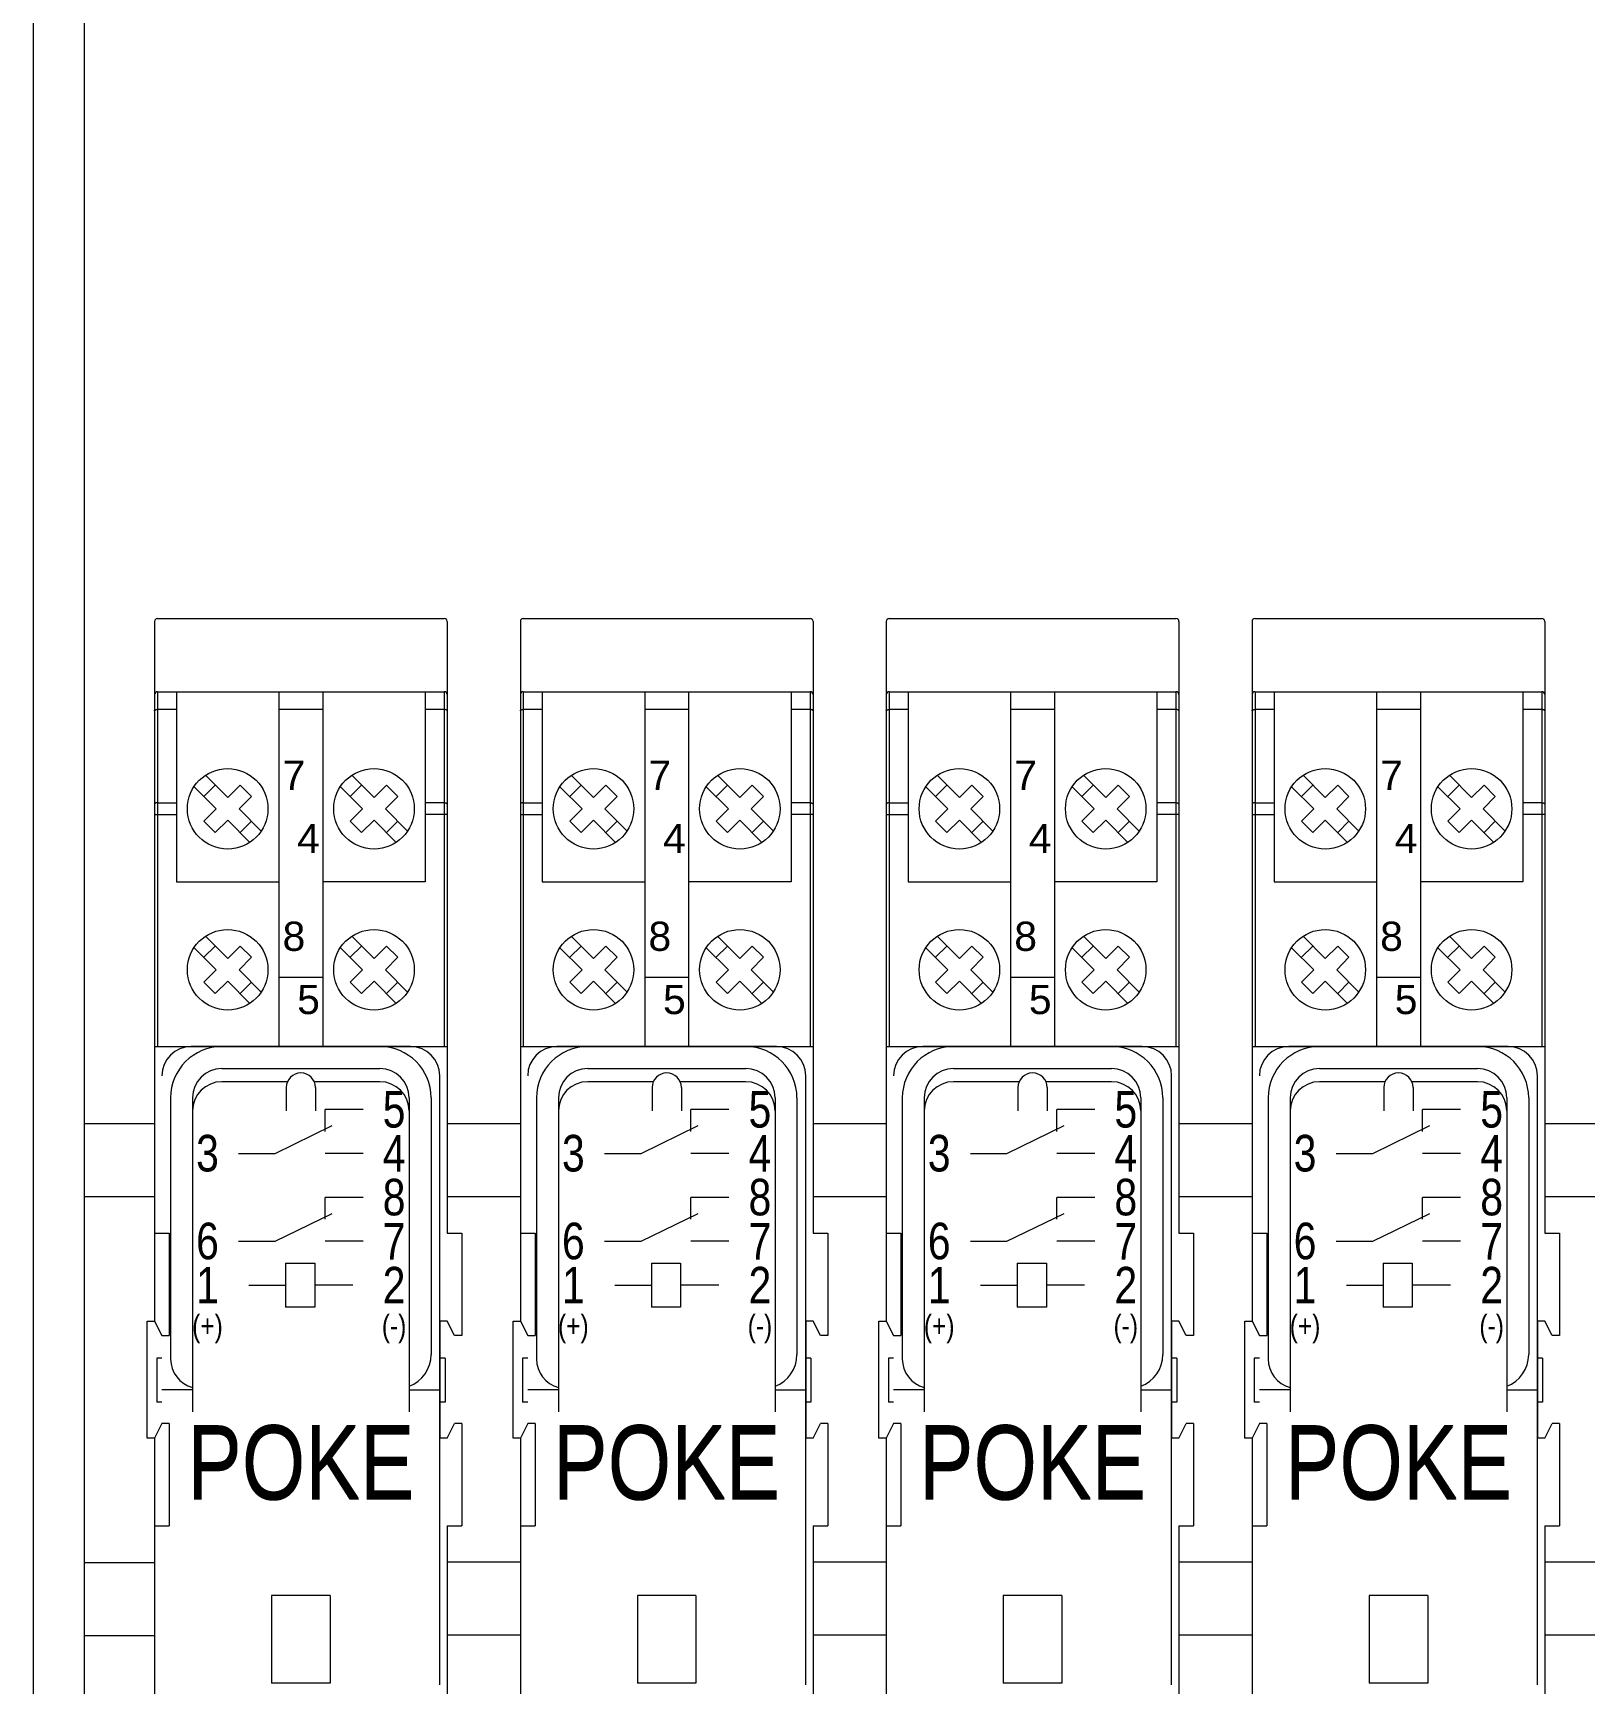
# Model space of a CAD drawing. Header units: millimetres. Extents: x 4137 to 6698, y 1400 to 3585.
# Drawn here: x 5874.9 to 5981, y 3008 to 3120.8 of the extents above; entities that cross this region are included whole.
import ezdxf

# ---------------------------------------------------------------- set-up
doc = ezdxf.new("R2010")
doc.units = ezdxf.units.MM
doc.layers.add('000-PI-Oprema', color=30, linetype='Continuous', lineweight=5)
doc.layers.add('000-SI-Oprema', color=30, linetype='Continuous', lineweight=0)
doc.layers.add('000-PI-ORMAR', color=2, linetype='Continuous')
doc.layers.add('002-PI-Kabelska kanalica', color=150, linetype='Continuous')
doc.styles.add('NUOVO', font='txt.shx', dxfattribs={"width": 0.8, "height": 0.8})
doc.styles.get("Standard").update_dxf_attribs({"font": 'arial.ttf'})

msp = doc.modelspace()

# ---------------------------------------------------------------- linework, layer by layer
at = {"layer": '000-PI-Oprema', "color": 0, "linetype": 'ByBlock', "lineweight": 0}
for p, q in [((5897.5, 3047.22), (5894.9, 3047.22)), ((5894.9, 3045.72), (5894.9, 3047.22)), ((5922.5, 3047.22), (5919.9, 3047.22)), ((5919.9, 3045.72), (5919.9, 3047.22)), ((5947.5, 3047.22), (5944.9, 3047.22)), ((5944.9, 3045.72), (5944.9, 3047.22)), ((5972.5, 3047.22), (5969.9, 3047.22)), ((5969.9, 3045.72), (5969.9, 3047.22)), ((5891.5, 3044.22), (5895.4, 3046.12)), ((5916.5, 3044.22), (5920.4, 3046.12)), ((5941.5, 3044.22), (5945.4, 3046.12)), ((5966.5, 3044.22), (5970.4, 3046.12)), ((5889, 3044.22), (5891.5, 3044.22)), ((5897.5, 3044.22), (5894.9, 3044.22)), ((5914, 3044.22), (5916.5, 3044.22)), ((5922.5, 3044.22), (5919.9, 3044.22)), ((5939, 3044.22), (5941.5, 3044.22)), ((5947.5, 3044.22), (5944.9, 3044.22)), ((5964, 3044.22), (5966.5, 3044.22)), ((5972.5, 3044.22), (5969.9, 3044.22)), ((5897.5, 3041.22), (5894.9, 3041.22)), ((5894.9, 3039.72), (5894.9, 3041.22)), ((5922.5, 3041.22), (5919.9, 3041.22)), ((5919.9, 3039.72), (5919.9, 3041.22)), ((5947.5, 3041.22), (5944.9, 3041.22)), ((5944.9, 3039.72), (5944.9, 3041.22)), ((5972.5, 3041.22), (5969.9, 3041.22)), ((5969.9, 3039.72), (5969.9, 3041.22)), ((5891.5, 3038.22), (5895.4, 3040.12)), ((5916.5, 3038.22), (5920.4, 3040.12)), ((5941.5, 3038.22), (5945.4, 3040.12)), ((5966.5, 3038.22), (5970.4, 3040.12)), ((5889, 3038.22), (5891.5, 3038.22)), ((5897.5, 3038.22), (5894.9, 3038.22)), ((5914, 3038.22), (5916.5, 3038.22)), ((5922.5, 3038.22), (5919.9, 3038.22)), ((5939, 3038.22), (5941.5, 3038.22)), ((5947.5, 3038.22), (5944.9, 3038.22)), ((5964, 3038.22), (5966.5, 3038.22)), ((5972.5, 3038.22), (5969.9, 3038.22)), ((5892.2, 3036.72), (5892.2, 3033.72)), ((5892.2, 3036.72), (5894.2, 3036.72)), ((5894.2, 3036.72), (5894.2, 3033.72)), ((5917.2, 3036.72), (5917.2, 3033.72)), ((5917.2, 3036.72), (5919.2, 3036.72)), ((5919.2, 3036.72), (5919.2, 3033.72)), ((5942.2, 3036.72), (5942.2, 3033.72)), ((5942.2, 3036.72), (5944.2, 3036.72)), ((5944.2, 3036.72), (5944.2, 3033.72)), ((5967.2, 3036.72), (5967.2, 3033.72)), ((5967.2, 3036.72), (5969.2, 3036.72)), ((5969.2, 3036.72), (5969.2, 3033.72)), ((5889.7, 3035.22), (5892.2, 3035.22)), ((5896.8, 3035.22), (5894.2, 3035.22)), ((5914.7, 3035.22), (5917.2, 3035.22)), ((5921.8, 3035.22), (5919.2, 3035.22)), ((5939.7, 3035.22), (5942.2, 3035.22)), ((5946.8, 3035.22), (5944.2, 3035.22)), ((5964.7, 3035.22), (5967.2, 3035.22)), ((5971.8, 3035.22), (5969.2, 3035.22)), ((5894.2, 3033.72), (5892.2, 3033.72)), ((5919.2, 3033.72), (5917.2, 3033.72)), ((5944.2, 3033.72), (5942.2, 3033.72)), ((5969.2, 3033.72), (5967.2, 3033.72))]:
    msp.add_line(p, q, dxfattribs=at)
at = {"layer": '000-PI-ORMAR', "color": 0, "linetype": 'ByBlock', "lineweight": 0}
msp.add_line((5874.95, 3405.78), (5874.95, 1515.78), dxfattribs=at)
at = {"layer": '000-SI-Oprema', "color": 0, "linetype": 'ByBlock', "lineweight": 0}
for p, q in [((5883.25, 3080.57), (5883.25, 3032.77)), ((5883.45, 3080.77), (5903.05, 3080.77)), ((5903.25, 3080.57), (5903.25, 3038.77)), ((5908.25, 3080.57), (5908.25, 3032.77)), ((5908.45, 3080.77), (5928.05, 3080.77)), ((5928.25, 3080.57), (5928.25, 3038.77)), ((5933.25, 3080.57), (5933.25, 3032.77)), ((5933.45, 3080.77), (5953.05, 3080.77)), ((5953.25, 3080.57), (5953.25, 3038.77)), ((5958.25, 3080.57), (5958.25, 3032.77)), ((5958.45, 3080.77), (5978.05, 3080.77)), ((5978.25, 3080.57), (5978.25, 3038.77)), ((5883.45, 3075.77), (5883.45, 3051.52)), ((5883.45, 3075.77), (5903.05, 3075.77)), ((5884.75, 3075.77), (5884.75, 3062.77)), ((5891.75, 3075.77), (5891.75, 3051.52)), ((5894.75, 3075.77), (5894.75, 3051.52)), ((5901.75, 3075.77), (5901.75, 3062.77)), ((5903.05, 3075.77), (5903.05, 3051.52)), ((5908.45, 3075.77), (5908.45, 3051.52)), ((5908.45, 3075.77), (5928.05, 3075.77)), ((5909.75, 3075.77), (5909.75, 3062.77)), ((5916.75, 3075.77), (5916.75, 3051.52)), ((5919.75, 3075.77), (5919.75, 3051.52)), ((5926.75, 3075.77), (5926.75, 3062.77)), ((5928.05, 3075.77), (5928.05, 3051.52)), ((5933.45, 3075.77), (5933.45, 3051.52)), ((5933.45, 3075.77), (5953.05, 3075.77)), ((5934.75, 3075.77), (5934.75, 3062.77)), ((5941.75, 3075.77), (5941.75, 3051.52)), ((5944.75, 3075.77), (5944.75, 3051.52)), ((5951.75, 3075.77), (5951.75, 3062.77)), ((5953.05, 3075.77), (5953.05, 3051.52)), ((5958.45, 3075.77), (5958.45, 3051.52)), ((5958.45, 3075.77), (5978.05, 3075.77)), ((5959.75, 3075.77), (5959.75, 3062.77)), ((5966.75, 3075.77), (5966.75, 3051.52)), ((5969.75, 3075.77), (5969.75, 3051.52)), ((5976.75, 3075.77), (5976.75, 3062.77)), ((5978.05, 3075.77), (5978.05, 3051.52)), ((5884.75, 3074.55), (5883.45, 3074.55)), ((5894.75, 3074.55), (5891.75, 3074.55)), ((5903.05, 3074.55), (5901.75, 3074.55)), ((5909.75, 3074.55), (5908.45, 3074.55)), ((5919.75, 3074.55), (5916.75, 3074.55)), ((5928.05, 3074.55), (5926.75, 3074.55)), ((5934.75, 3074.55), (5933.45, 3074.55)), ((5944.75, 3074.55), (5941.75, 3074.55)), ((5953.05, 3074.55), (5951.75, 3074.55)), ((5959.75, 3074.55), (5958.45, 3074.55)), ((5969.75, 3074.55), (5966.75, 3074.55)), ((5978.05, 3074.55), (5976.75, 3074.55)), ((5886.73, 3070.06), (5888.25, 3068.55)), ((5896.73, 3070.06), (5898.25, 3068.55)), ((5911.73, 3070.06), (5913.25, 3068.55)), ((5921.73, 3070.06), (5923.25, 3068.55)), ((5936.73, 3070.06), (5938.25, 3068.55)), ((5946.73, 3070.06), (5948.25, 3068.55)), ((5961.73, 3070.06), (5963.25, 3068.55)), ((5971.73, 3070.06), (5973.25, 3068.55)), ((5885.95, 3069.28), (5887.47, 3067.77)), ((5886.62, 3068.62), (5887.4, 3069.39)), ((5888.25, 3068.55), (5889.1, 3069.39)), ((5889.03, 3067.77), (5889.87, 3068.62)), ((5889.1, 3069.39), (5889.87, 3068.62)), ((5895.95, 3069.28), (5897.47, 3067.77)), ((5896.62, 3068.62), (5897.4, 3069.39)), ((5898.25, 3068.55), (5899.1, 3069.39)), ((5899.03, 3067.77), (5899.87, 3068.62)), ((5899.1, 3069.39), (5899.87, 3068.62)), ((5910.95, 3069.28), (5912.47, 3067.77)), ((5911.62, 3068.62), (5912.4, 3069.39)), ((5913.25, 3068.55), (5914.1, 3069.39)), ((5914.03, 3067.77), (5914.87, 3068.62)), ((5914.1, 3069.39), (5914.87, 3068.62)), ((5920.95, 3069.28), (5922.47, 3067.77)), ((5921.62, 3068.62), (5922.4, 3069.39)), ((5923.25, 3068.55), (5924.1, 3069.39)), ((5924.03, 3067.77), (5924.87, 3068.62)), ((5924.1, 3069.39), (5924.87, 3068.62)), ((5935.95, 3069.28), (5937.47, 3067.77)), ((5936.62, 3068.62), (5937.4, 3069.39)), ((5938.25, 3068.55), (5939.1, 3069.39)), ((5939.03, 3067.77), (5939.87, 3068.62)), ((5939.1, 3069.39), (5939.87, 3068.62)), ((5945.95, 3069.28), (5947.47, 3067.77)), ((5946.62, 3068.62), (5947.4, 3069.39)), ((5948.25, 3068.55), (5949.1, 3069.39)), ((5949.03, 3067.77), (5949.87, 3068.62)), ((5949.1, 3069.39), (5949.87, 3068.62)), ((5960.95, 3069.28), (5962.47, 3067.77)), ((5961.62, 3068.62), (5962.4, 3069.39)), ((5963.25, 3068.55), (5964.1, 3069.39)), ((5964.03, 3067.77), (5964.87, 3068.62)), ((5964.1, 3069.39), (5964.87, 3068.62)), ((5970.95, 3069.28), (5972.47, 3067.77)), ((5971.62, 3068.62), (5972.4, 3069.39)), ((5973.25, 3068.55), (5974.1, 3069.39)), ((5974.03, 3067.77), (5974.87, 3068.62)), ((5974.1, 3069.39), (5974.87, 3068.62)), ((5883.25, 3067.39), (5884.75, 3067.39)), ((5883.45, 3068.18), (5884.75, 3068.18)), ((5886.62, 3066.92), (5887.47, 3067.77)), ((5889.03, 3067.77), (5890.54, 3066.25)), ((5896.62, 3066.92), (5897.47, 3067.77)), ((5899.03, 3067.77), (5900.54, 3066.25)), ((5903.05, 3068.18), (5901.75, 3068.18)), ((5903.25, 3067.39), (5901.75, 3067.39)), ((5908.25, 3067.39), (5909.75, 3067.39)), ((5908.45, 3068.18), (5909.75, 3068.18)), ((5911.62, 3066.92), (5912.47, 3067.77)), ((5914.03, 3067.77), (5915.54, 3066.25)), ((5921.62, 3066.92), (5922.47, 3067.77)), ((5924.03, 3067.77), (5925.54, 3066.25)), ((5928.05, 3068.18), (5926.75, 3068.18)), ((5928.25, 3067.39), (5926.75, 3067.39)), ((5933.25, 3067.39), (5934.75, 3067.39)), ((5933.45, 3068.18), (5934.75, 3068.18)), ((5936.62, 3066.92), (5937.47, 3067.77)), ((5939.03, 3067.77), (5940.54, 3066.25)), ((5946.62, 3066.92), (5947.47, 3067.77)), ((5949.03, 3067.77), (5950.54, 3066.25)), ((5953.05, 3068.18), (5951.75, 3068.18)), ((5953.25, 3067.39), (5951.75, 3067.39)), ((5958.25, 3067.39), (5959.75, 3067.39)), ((5958.45, 3068.18), (5959.75, 3068.18)), ((5961.62, 3066.92), (5962.47, 3067.77)), ((5964.03, 3067.77), (5965.54, 3066.25)), ((5971.62, 3066.92), (5972.47, 3067.77)), ((5974.03, 3067.77), (5975.54, 3066.25)), ((5978.05, 3068.18), (5976.75, 3068.18)), ((5978.25, 3067.39), (5976.75, 3067.39)), ((5886.62, 3066.92), (5887.4, 3066.14)), ((5887.4, 3066.14), (5888.25, 3066.99)), ((5888.25, 3066.99), (5889.76, 3065.47)), ((5889.1, 3066.14), (5889.87, 3066.92)), ((5896.62, 3066.92), (5897.4, 3066.14)), ((5897.4, 3066.14), (5898.25, 3066.99)), ((5898.25, 3066.99), (5899.76, 3065.47)), ((5899.1, 3066.14), (5899.87, 3066.92)), ((5911.62, 3066.92), (5912.4, 3066.14)), ((5912.4, 3066.14), (5913.25, 3066.99)), ((5913.25, 3066.99), (5914.76, 3065.47)), ((5914.1, 3066.14), (5914.87, 3066.92)), ((5921.62, 3066.92), (5922.4, 3066.14)), ((5922.4, 3066.14), (5923.25, 3066.99)), ((5923.25, 3066.99), (5924.76, 3065.47)), ((5924.1, 3066.14), (5924.87, 3066.92)), ((5936.62, 3066.92), (5937.4, 3066.14)), ((5937.4, 3066.14), (5938.25, 3066.99)), ((5938.25, 3066.99), (5939.76, 3065.47)), ((5939.1, 3066.14), (5939.87, 3066.92)), ((5946.62, 3066.92), (5947.4, 3066.14)), ((5947.4, 3066.14), (5948.25, 3066.99)), ((5948.25, 3066.99), (5949.76, 3065.47)), ((5949.1, 3066.14), (5949.87, 3066.92)), ((5961.62, 3066.92), (5962.4, 3066.14)), ((5962.4, 3066.14), (5963.25, 3066.99)), ((5963.25, 3066.99), (5964.76, 3065.47)), ((5964.1, 3066.14), (5964.87, 3066.92)), ((5971.62, 3066.92), (5972.4, 3066.14)), ((5972.4, 3066.14), (5973.25, 3066.99)), ((5973.25, 3066.99), (5974.76, 3065.47)), ((5974.1, 3066.14), (5974.87, 3066.92)), ((5884.75, 3062.77), (5891.75, 3062.77)), ((5901.75, 3062.77), (5894.75, 3062.77)), ((5909.75, 3062.77), (5916.75, 3062.77)), ((5926.75, 3062.77), (5919.75, 3062.77)), ((5934.75, 3062.77), (5941.75, 3062.77)), ((5951.75, 3062.77), (5944.75, 3062.77)), ((5959.75, 3062.77), (5966.75, 3062.77)), ((5976.75, 3062.77), (5969.75, 3062.77)), ((5886.62, 3057.62), (5887.4, 3058.39)), ((5886.73, 3059.06), (5888.25, 3057.55)), ((5888.25, 3057.55), (5889.1, 3058.39)), ((5889.1, 3058.39), (5889.87, 3057.62)), ((5896.62, 3057.62), (5897.4, 3058.39)), ((5896.73, 3059.06), (5898.25, 3057.55)), ((5898.25, 3057.55), (5899.1, 3058.39)), ((5899.1, 3058.39), (5899.87, 3057.62)), ((5911.62, 3057.62), (5912.4, 3058.39)), ((5911.73, 3059.06), (5913.25, 3057.55)), ((5913.25, 3057.55), (5914.1, 3058.39)), ((5914.1, 3058.39), (5914.87, 3057.62)), ((5921.62, 3057.62), (5922.4, 3058.39)), ((5921.73, 3059.06), (5923.25, 3057.55)), ((5923.25, 3057.55), (5924.1, 3058.39)), ((5924.1, 3058.39), (5924.87, 3057.62)), ((5936.62, 3057.62), (5937.4, 3058.39)), ((5936.73, 3059.06), (5938.25, 3057.55)), ((5938.25, 3057.55), (5939.1, 3058.39)), ((5939.1, 3058.39), (5939.87, 3057.62)), ((5946.62, 3057.62), (5947.4, 3058.39)), ((5946.73, 3059.06), (5948.25, 3057.55)), ((5948.25, 3057.55), (5949.1, 3058.39)), ((5949.1, 3058.39), (5949.87, 3057.62)), ((5961.62, 3057.62), (5962.4, 3058.39)), ((5961.73, 3059.06), (5963.25, 3057.55)), ((5963.25, 3057.55), (5964.1, 3058.39)), ((5964.1, 3058.39), (5964.87, 3057.62)), ((5971.62, 3057.62), (5972.4, 3058.39)), ((5971.73, 3059.06), (5973.25, 3057.55)), ((5973.25, 3057.55), (5974.1, 3058.39)), ((5974.1, 3058.39), (5974.87, 3057.62)), ((5885.95, 3058.28), (5887.47, 3056.77)), ((5889.03, 3056.77), (5889.87, 3057.62)), ((5895.95, 3058.28), (5897.47, 3056.77)), ((5899.03, 3056.77), (5899.87, 3057.62)), ((5910.95, 3058.28), (5912.47, 3056.77)), ((5914.03, 3056.77), (5914.87, 3057.62)), ((5920.95, 3058.28), (5922.47, 3056.77)), ((5924.03, 3056.77), (5924.87, 3057.62)), ((5935.95, 3058.28), (5937.47, 3056.77)), ((5939.03, 3056.77), (5939.87, 3057.62)), ((5945.95, 3058.28), (5947.47, 3056.77)), ((5949.03, 3056.77), (5949.87, 3057.62)), ((5960.95, 3058.28), (5962.47, 3056.77)), ((5964.03, 3056.77), (5964.87, 3057.62)), ((5970.95, 3058.28), (5972.47, 3056.77)), ((5974.03, 3056.77), (5974.87, 3057.62)), ((5886.62, 3055.92), (5887.47, 3056.77)), ((5889.03, 3056.77), (5890.54, 3055.25)), ((5894.75, 3056.25), (5891.75, 3056.25)), ((5896.62, 3055.92), (5897.47, 3056.77)), ((5899.03, 3056.77), (5900.54, 3055.25)), ((5911.62, 3055.92), (5912.47, 3056.77)), ((5914.03, 3056.77), (5915.54, 3055.25)), ((5919.75, 3056.25), (5916.75, 3056.25)), ((5921.62, 3055.92), (5922.47, 3056.77)), ((5924.03, 3056.77), (5925.54, 3055.25)), ((5936.62, 3055.92), (5937.47, 3056.77)), ((5939.03, 3056.77), (5940.54, 3055.25)), ((5944.75, 3056.25), (5941.75, 3056.25)), ((5946.62, 3055.92), (5947.47, 3056.77)), ((5949.03, 3056.77), (5950.54, 3055.25)), ((5961.62, 3055.92), (5962.47, 3056.77)), ((5964.03, 3056.77), (5965.54, 3055.25)), ((5969.75, 3056.25), (5966.75, 3056.25)), ((5971.62, 3055.92), (5972.47, 3056.77)), ((5974.03, 3056.77), (5975.54, 3055.25)), ((5886.62, 3055.92), (5887.4, 3055.14)), ((5887.4, 3055.14), (5888.25, 3055.99)), ((5888.25, 3055.99), (5889.76, 3054.47)), ((5889.1, 3055.14), (5889.87, 3055.92)), ((5896.62, 3055.92), (5897.4, 3055.14)), ((5897.4, 3055.14), (5898.25, 3055.99)), ((5898.25, 3055.99), (5899.76, 3054.47)), ((5899.1, 3055.14), (5899.87, 3055.92)), ((5911.62, 3055.92), (5912.4, 3055.14)), ((5912.4, 3055.14), (5913.25, 3055.99)), ((5913.25, 3055.99), (5914.76, 3054.47)), ((5914.1, 3055.14), (5914.87, 3055.92)), ((5921.62, 3055.92), (5922.4, 3055.14)), ((5922.4, 3055.14), (5923.25, 3055.99)), ((5923.25, 3055.99), (5924.76, 3054.47)), ((5924.1, 3055.14), (5924.87, 3055.92)), ((5936.62, 3055.92), (5937.4, 3055.14)), ((5937.4, 3055.14), (5938.25, 3055.99)), ((5938.25, 3055.99), (5939.76, 3054.47)), ((5939.1, 3055.14), (5939.87, 3055.92)), ((5946.62, 3055.92), (5947.4, 3055.14)), ((5947.4, 3055.14), (5948.25, 3055.99)), ((5948.25, 3055.99), (5949.76, 3054.47)), ((5949.1, 3055.14), (5949.87, 3055.92)), ((5961.62, 3055.92), (5962.4, 3055.14)), ((5962.4, 3055.14), (5963.25, 3055.99)), ((5963.25, 3055.99), (5964.76, 3054.47)), ((5964.1, 3055.14), (5964.87, 3055.92)), ((5971.62, 3055.92), (5972.4, 3055.14)), ((5972.4, 3055.14), (5973.25, 3055.99)), ((5973.25, 3055.99), (5974.76, 3054.47)), ((5974.1, 3055.14), (5974.87, 3055.92)), ((5883.25, 3051.52), (5903.25, 3051.52)), ((5900.75, 3051.52), (5885.75, 3051.52)), ((5900.75, 3051.52), (5885.75, 3051.52)), ((5887.85, 3051.52), (5898.65, 3051.52)), ((5887.85, 3051.52), (5898.65, 3051.52)), ((5908.25, 3051.52), (5928.25, 3051.52)), ((5925.75, 3051.52), (5910.75, 3051.52)), ((5925.75, 3051.52), (5910.75, 3051.52)), ((5912.85, 3051.52), (5923.65, 3051.52)), ((5912.85, 3051.52), (5923.65, 3051.52)), ((5933.25, 3051.52), (5953.25, 3051.52)), ((5950.75, 3051.52), (5935.75, 3051.52)), ((5950.75, 3051.52), (5935.75, 3051.52)), ((5937.85, 3051.52), (5948.65, 3051.52)), ((5937.85, 3051.52), (5948.65, 3051.52)), ((5958.25, 3051.52), (5978.25, 3051.52)), ((5975.75, 3051.52), (5960.75, 3051.52)), ((5975.75, 3051.52), (5960.75, 3051.52)), ((5962.85, 3051.52), (5973.65, 3051.52)), ((5962.85, 3051.52), (5973.65, 3051.52)), ((5887.85, 3050.02), (5898.65, 3050.02)), ((5902.75, 3007.92), (5902.75, 3049.52)), ((5902.75, 3007.92), (5902.75, 3049.52)), ((5912.85, 3050.02), (5923.65, 3050.02)), ((5927.75, 3007.92), (5927.75, 3049.52)), ((5927.75, 3007.92), (5927.75, 3049.52)), ((5937.85, 3050.02), (5948.65, 3050.02)), ((5952.75, 3007.92), (5952.75, 3049.52)), ((5952.75, 3007.92), (5952.75, 3049.52)), ((5962.85, 3050.02), (5973.65, 3050.02)), ((5977.75, 3007.92), (5977.75, 3049.52)), ((5977.75, 3007.92), (5977.75, 3049.52)), ((5892.33, 3049.12), (5887.85, 3049.12)), ((5892.25, 3048.72), (5892.25, 3047.12)), ((5898.65, 3049.12), (5894.16, 3049.12)), ((5894.25, 3048.72), (5894.25, 3047.12)), ((5917.33, 3049.12), (5912.85, 3049.12)), ((5917.25, 3048.72), (5917.25, 3047.12)), ((5923.65, 3049.12), (5919.16, 3049.12)), ((5919.25, 3048.72), (5919.25, 3047.12)), ((5942.33, 3049.12), (5937.85, 3049.12)), ((5942.25, 3048.72), (5942.25, 3047.12)), ((5948.65, 3049.12), (5944.16, 3049.12)), ((5944.25, 3048.72), (5944.25, 3047.12)), ((5967.33, 3049.12), (5962.85, 3049.12)), ((5967.25, 3048.72), (5967.25, 3047.12)), ((5973.65, 3049.12), (5969.16, 3049.12)), ((5969.25, 3048.72), (5969.25, 3047.12)), ((5884.35, 3048.02), (5884.35, 3030.17)), ((5885.85, 3048.02), (5885.85, 3030.17)), ((5885.85, 3047.12), (5885.85, 3026.57)), ((5900.65, 3048.02), (5900.65, 3030.47)), ((5900.65, 3047.12), (5900.65, 3026.57)), ((5902.15, 3048.02), (5902.15, 3030.47)), ((5909.35, 3048.02), (5909.35, 3030.17)), ((5910.85, 3048.02), (5910.85, 3030.17)), ((5910.85, 3047.12), (5910.85, 3026.57)), ((5925.65, 3048.02), (5925.65, 3030.47)), ((5925.65, 3047.12), (5925.65, 3026.57)), ((5927.15, 3048.02), (5927.15, 3030.47)), ((5934.35, 3048.02), (5934.35, 3030.17)), ((5935.85, 3048.02), (5935.85, 3030.17)), ((5935.85, 3047.12), (5935.85, 3026.57)), ((5950.65, 3048.02), (5950.65, 3030.47)), ((5950.65, 3047.12), (5950.65, 3026.57)), ((5952.15, 3048.02), (5952.15, 3030.47)), ((5959.35, 3048.02), (5959.35, 3030.17)), ((5960.85, 3048.02), (5960.85, 3030.17)), ((5960.85, 3047.12), (5960.85, 3026.57)), ((5975.65, 3048.02), (5975.65, 3030.47)), ((5975.65, 3047.12), (5975.65, 3026.57)), ((5977.15, 3048.02), (5977.15, 3030.47)), ((5883.25, 3038.77), (5884.25, 3038.77)), ((5884.25, 3038.77), (5884.25, 3031.77)), ((5903.25, 3038.77), (5904.25, 3038.77)), ((5904.25, 3038.77), (5904.25, 3031.77)), ((5908.25, 3038.77), (5909.25, 3038.77)), ((5909.25, 3038.77), (5909.25, 3031.77)), ((5928.25, 3038.77), (5929.25, 3038.77)), ((5929.25, 3038.77), (5929.25, 3031.77)), ((5933.25, 3038.77), (5934.25, 3038.77)), ((5934.25, 3038.77), (5934.25, 3031.77)), ((5953.25, 3038.77), (5954.25, 3038.77)), ((5954.25, 3038.77), (5954.25, 3031.77)), ((5958.25, 3038.77), (5959.25, 3038.77)), ((5959.25, 3038.77), (5959.25, 3031.77)), ((5978.25, 3038.77), (5979.25, 3038.77)), ((5979.25, 3038.77), (5979.25, 3031.77)), ((5882.75, 3024.77), (5882.75, 3032.77)), ((5882.75, 3032.77), (5883.25, 3032.77)), ((5883.25, 3032.77), (5883.75, 3031.77)), ((5902.75, 3032.77), (5902.75, 3024.77)), ((5903.25, 3032.77), (5902.75, 3032.77)), ((5903.75, 3031.77), (5903.25, 3032.77)), ((5907.75, 3024.77), (5907.75, 3032.77)), ((5907.75, 3032.77), (5908.25, 3032.77)), ((5908.25, 3032.77), (5908.75, 3031.77)), ((5927.75, 3032.77), (5927.75, 3024.77)), ((5928.25, 3032.77), (5927.75, 3032.77)), ((5928.75, 3031.77), (5928.25, 3032.77)), ((5932.75, 3024.77), (5932.75, 3032.77)), ((5932.75, 3032.77), (5933.25, 3032.77)), ((5933.25, 3032.77), (5933.75, 3031.77)), ((5952.75, 3032.77), (5952.75, 3024.77)), ((5953.25, 3032.77), (5952.75, 3032.77)), ((5953.75, 3031.77), (5953.25, 3032.77)), ((5957.75, 3024.77), (5957.75, 3032.77)), ((5957.75, 3032.77), (5958.25, 3032.77)), ((5958.25, 3032.77), (5958.75, 3031.77)), ((5977.75, 3032.77), (5977.75, 3024.77)), ((5978.25, 3032.77), (5977.75, 3032.77)), ((5978.75, 3031.77), (5978.25, 3032.77)), ((5883.75, 3031.77), (5884.25, 3031.77)), ((5904.25, 3031.77), (5903.75, 3031.77)), ((5908.75, 3031.77), (5909.25, 3031.77)), ((5929.25, 3031.77), (5928.75, 3031.77)), ((5933.75, 3031.77), (5934.25, 3031.77)), ((5954.25, 3031.77), (5953.75, 3031.77)), ((5958.75, 3031.77), (5959.25, 3031.77)), ((5979.25, 3031.77), (5978.75, 3031.77)), ((5883.4, 3030.22), (5883.4, 3027.22)), ((5883.75, 3030.22), (5883.4, 3030.22)), ((5883.4, 3030.22), (5883.4, 3027.22)), ((5883.75, 3030.22), (5883.4, 3030.22)), ((5903.1, 3030.22), (5902.75, 3030.22)), ((5903.1, 3030.22), (5902.75, 3030.22)), ((5903.1, 3030.22), (5903.1, 3027.22)), ((5903.1, 3030.22), (5903.1, 3027.22)), ((5908.4, 3030.22), (5908.4, 3027.22)), ((5908.75, 3030.22), (5908.4, 3030.22)), ((5908.4, 3030.22), (5908.4, 3027.22)), ((5908.75, 3030.22), (5908.4, 3030.22)), ((5928.1, 3030.22), (5927.75, 3030.22)), ((5928.1, 3030.22), (5927.75, 3030.22)), ((5928.1, 3030.22), (5928.1, 3027.22)), ((5928.1, 3030.22), (5928.1, 3027.22)), ((5933.4, 3030.22), (5933.4, 3027.22)), ((5933.75, 3030.22), (5933.4, 3030.22)), ((5933.4, 3030.22), (5933.4, 3027.22)), ((5933.75, 3030.22), (5933.4, 3030.22)), ((5953.1, 3030.22), (5952.75, 3030.22)), ((5953.1, 3030.22), (5952.75, 3030.22)), ((5953.1, 3030.22), (5953.1, 3027.22)), ((5953.1, 3030.22), (5953.1, 3027.22)), ((5958.4, 3030.22), (5958.4, 3027.22)), ((5958.75, 3030.22), (5958.4, 3030.22)), ((5958.4, 3030.22), (5958.4, 3027.22)), ((5958.75, 3030.22), (5958.4, 3030.22)), ((5978.1, 3030.22), (5977.75, 3030.22)), ((5978.1, 3030.22), (5977.75, 3030.22)), ((5978.1, 3030.22), (5978.1, 3027.22)), ((5978.1, 3030.22), (5978.1, 3027.22)), ((5885.85, 3028.07), (5883.75, 3028.07)), ((5900.65, 3028.07), (5902.75, 3028.07)), ((5910.85, 3028.07), (5908.75, 3028.07)), ((5925.65, 3028.07), (5927.75, 3028.07)), ((5935.85, 3028.07), (5933.75, 3028.07)), ((5950.65, 3028.07), (5952.75, 3028.07)), ((5960.85, 3028.07), (5958.75, 3028.07)), ((5975.65, 3028.07), (5977.75, 3028.07)), ((5883.75, 3027.22), (5883.4, 3027.22)), ((5883.75, 3027.22), (5883.4, 3027.22)), ((5903.1, 3027.22), (5902.75, 3027.22)), ((5903.1, 3027.22), (5902.75, 3027.22)), ((5908.75, 3027.22), (5908.4, 3027.22)), ((5908.75, 3027.22), (5908.4, 3027.22)), ((5928.1, 3027.22), (5927.75, 3027.22)), ((5928.1, 3027.22), (5927.75, 3027.22)), ((5933.75, 3027.22), (5933.4, 3027.22)), ((5933.75, 3027.22), (5933.4, 3027.22)), ((5953.1, 3027.22), (5952.75, 3027.22)), ((5953.1, 3027.22), (5952.75, 3027.22)), ((5958.75, 3027.22), (5958.4, 3027.22)), ((5958.75, 3027.22), (5958.4, 3027.22)), ((5978.1, 3027.22), (5977.75, 3027.22)), ((5978.1, 3027.22), (5977.75, 3027.22)), ((5883.75, 3025.77), (5883.25, 3024.77)), ((5884.25, 3025.77), (5883.75, 3025.77)), ((5884.25, 3025.77), (5884.25, 3018.77)), ((5903.25, 3024.77), (5903.75, 3025.77)), ((5904.25, 3025.77), (5903.75, 3025.77)), ((5904.25, 3025.77), (5904.25, 3018.77)), ((5908.75, 3025.77), (5908.25, 3024.77)), ((5909.25, 3025.77), (5908.75, 3025.77)), ((5909.25, 3025.77), (5909.25, 3018.77)), ((5928.25, 3024.77), (5928.75, 3025.77)), ((5929.25, 3025.77), (5928.75, 3025.77)), ((5929.25, 3025.77), (5929.25, 3018.77)), ((5933.75, 3025.77), (5933.25, 3024.77)), ((5934.25, 3025.77), (5933.75, 3025.77)), ((5934.25, 3025.77), (5934.25, 3018.77)), ((5953.25, 3024.77), (5953.75, 3025.77)), ((5954.25, 3025.77), (5953.75, 3025.77)), ((5954.25, 3025.77), (5954.25, 3018.77)), ((5958.75, 3025.77), (5958.25, 3024.77)), ((5959.25, 3025.77), (5958.75, 3025.77)), ((5959.25, 3025.77), (5959.25, 3018.77)), ((5978.25, 3024.77), (5978.75, 3025.77)), ((5979.25, 3025.77), (5978.75, 3025.77)), ((5979.25, 3025.77), (5979.25, 3018.77)), ((5883.25, 3024.77), (5882.75, 3024.77)), ((5883.25, 3024.77), (5883.25, 2981.97)), ((5903.25, 3024.77), (5902.75, 3024.77)), ((5908.25, 3024.77), (5907.75, 3024.77)), ((5908.25, 3024.77), (5908.25, 2981.97)), ((5928.25, 3024.77), (5927.75, 3024.77)), ((5933.25, 3024.77), (5932.75, 3024.77)), ((5933.25, 3024.77), (5933.25, 2981.97)), ((5953.25, 3024.77), (5952.75, 3024.77)), ((5958.25, 3024.77), (5957.75, 3024.77)), ((5958.25, 3024.77), (5958.25, 2981.97)), ((5978.25, 3024.77), (5977.75, 3024.77)), ((5883.25, 3018.77), (5884.25, 3018.77)), ((5903.25, 3018.77), (5903.25, 2981.97)), ((5903.25, 3018.77), (5904.25, 3018.77)), ((5908.25, 3018.77), (5909.25, 3018.77)), ((5928.25, 3018.77), (5928.25, 2981.97)), ((5928.25, 3018.77), (5929.25, 3018.77)), ((5933.25, 3018.77), (5934.25, 3018.77)), ((5953.25, 3018.77), (5953.25, 2981.97)), ((5953.25, 3018.77), (5954.25, 3018.77)), ((5958.25, 3018.77), (5959.25, 3018.77)), ((5978.25, 3018.77), (5978.25, 2981.97)), ((5978.25, 3018.77), (5979.25, 3018.77)), ((5895.25, 3014.02), (5891.25, 3014.02)), ((5891.25, 3014.02), (5891.25, 3008.02)), ((5895.25, 3014.02), (5895.25, 3008.02)), ((5920.25, 3014.02), (5916.25, 3014.02)), ((5916.25, 3014.02), (5916.25, 3008.02)), ((5920.25, 3014.02), (5920.25, 3008.02)), ((5945.25, 3014.02), (5941.25, 3014.02)), ((5941.25, 3014.02), (5941.25, 3008.02)), ((5945.25, 3014.02), (5945.25, 3008.02)), ((5970.25, 3014.02), (5966.25, 3014.02)), ((5966.25, 3014.02), (5966.25, 3008.02)), ((5970.25, 3014.02), (5970.25, 3008.02)), ((5895.25, 3008.02), (5891.25, 3008.02)), ((5920.25, 3008.02), (5916.25, 3008.02)), ((5945.25, 3008.02), (5941.25, 3008.02)), ((5970.25, 3008.02), (5966.25, 3008.02))]:
    msp.add_line(p, q, dxfattribs=at)
for points in [[(5883.25, 3074.47), (5883.25, 3074.48), (5883.25, 3074.49), (5883.26, 3074.5), (5883.27, 3074.51), (5883.29, 3074.52), (5883.31, 3074.53), (5883.33, 3074.54), (5883.35, 3074.54), (5883.37, 3074.55), (5883.4, 3074.55), (5883.42, 3074.55), (5883.45, 3074.55)], [(5903.25, 3074.47), (5903.25, 3074.48), (5903.24, 3074.49), (5903.23, 3074.5), (5903.22, 3074.51), (5903.21, 3074.52), (5903.19, 3074.53), (5903.17, 3074.54), (5903.15, 3074.54), (5903.12, 3074.55), (5903.1, 3074.55), (5903.07, 3074.55), (5903.05, 3074.55)], [(5908.25, 3074.47), (5908.25, 3074.48), (5908.25, 3074.49), (5908.26, 3074.5), (5908.27, 3074.51), (5908.29, 3074.52), (5908.31, 3074.53), (5908.33, 3074.54), (5908.35, 3074.54), (5908.37, 3074.55), (5908.4, 3074.55), (5908.42, 3074.55), (5908.45, 3074.55)], [(5928.25, 3074.47), (5928.25, 3074.48), (5928.24, 3074.49), (5928.23, 3074.5), (5928.22, 3074.51), (5928.21, 3074.52), (5928.19, 3074.53), (5928.17, 3074.54), (5928.15, 3074.54), (5928.12, 3074.55), (5928.1, 3074.55), (5928.07, 3074.55), (5928.05, 3074.55)], [(5933.25, 3074.47), (5933.25, 3074.48), (5933.25, 3074.49), (5933.26, 3074.5), (5933.27, 3074.51), (5933.29, 3074.52), (5933.31, 3074.53), (5933.33, 3074.54), (5933.35, 3074.54), (5933.37, 3074.55), (5933.4, 3074.55), (5933.42, 3074.55), (5933.45, 3074.55)], [(5953.25, 3074.47), (5953.25, 3074.48), (5953.24, 3074.49), (5953.23, 3074.5), (5953.22, 3074.51), (5953.21, 3074.52), (5953.19, 3074.53), (5953.17, 3074.54), (5953.15, 3074.54), (5953.12, 3074.55), (5953.1, 3074.55), (5953.07, 3074.55), (5953.05, 3074.55)], [(5958.25, 3074.47), (5958.25, 3074.48), (5958.25, 3074.49), (5958.26, 3074.5), (5958.27, 3074.51), (5958.29, 3074.52), (5958.31, 3074.53), (5958.33, 3074.54), (5958.35, 3074.54), (5958.37, 3074.55), (5958.4, 3074.55), (5958.42, 3074.55), (5958.45, 3074.55)], [(5978.25, 3074.47), (5978.25, 3074.48), (5978.24, 3074.49), (5978.23, 3074.5), (5978.22, 3074.51), (5978.21, 3074.52), (5978.19, 3074.53), (5978.17, 3074.54), (5978.15, 3074.54), (5978.12, 3074.55), (5978.1, 3074.55), (5978.07, 3074.55), (5978.05, 3074.55)], [(5883.45, 3068.18), (5883.42, 3068.17), (5883.4, 3068.17), (5883.37, 3068.17), (5883.35, 3068.17), (5883.33, 3068.16), (5883.31, 3068.15), (5883.29, 3068.14), (5883.27, 3068.14), (5883.26, 3068.13), (5883.25, 3068.12), (5883.25, 3068.11), (5883.25, 3068.1)], [(5903.05, 3068.18), (5903.07, 3068.17), (5903.1, 3068.17), (5903.12, 3068.17), (5903.15, 3068.17), (5903.17, 3068.16), (5903.19, 3068.15), (5903.21, 3068.14), (5903.22, 3068.14), (5903.23, 3068.13), (5903.24, 3068.12), (5903.25, 3068.11), (5903.25, 3068.1)], [(5908.45, 3068.18), (5908.42, 3068.17), (5908.4, 3068.17), (5908.37, 3068.17), (5908.35, 3068.17), (5908.33, 3068.16), (5908.31, 3068.15), (5908.29, 3068.14), (5908.27, 3068.14), (5908.26, 3068.13), (5908.25, 3068.12), (5908.25, 3068.11), (5908.25, 3068.1)], [(5928.05, 3068.18), (5928.07, 3068.17), (5928.1, 3068.17), (5928.12, 3068.17), (5928.15, 3068.17), (5928.17, 3068.16), (5928.19, 3068.15), (5928.21, 3068.14), (5928.22, 3068.14), (5928.23, 3068.13), (5928.24, 3068.12), (5928.25, 3068.11), (5928.25, 3068.1)], [(5933.45, 3068.18), (5933.42, 3068.17), (5933.4, 3068.17), (5933.37, 3068.17), (5933.35, 3068.17), (5933.33, 3068.16), (5933.31, 3068.15), (5933.29, 3068.14), (5933.27, 3068.14), (5933.26, 3068.13), (5933.25, 3068.12), (5933.25, 3068.11), (5933.25, 3068.1)], [(5953.05, 3068.18), (5953.07, 3068.17), (5953.1, 3068.17), (5953.12, 3068.17), (5953.15, 3068.17), (5953.17, 3068.16), (5953.19, 3068.15), (5953.21, 3068.14), (5953.22, 3068.14), (5953.23, 3068.13), (5953.24, 3068.12), (5953.25, 3068.11), (5953.25, 3068.1)], [(5958.45, 3068.18), (5958.42, 3068.17), (5958.4, 3068.17), (5958.37, 3068.17), (5958.35, 3068.17), (5958.33, 3068.16), (5958.31, 3068.15), (5958.29, 3068.14), (5958.27, 3068.14), (5958.26, 3068.13), (5958.25, 3068.12), (5958.25, 3068.11), (5958.25, 3068.1)], [(5978.05, 3068.18), (5978.07, 3068.17), (5978.1, 3068.17), (5978.12, 3068.17), (5978.15, 3068.17), (5978.17, 3068.16), (5978.19, 3068.15), (5978.21, 3068.14), (5978.22, 3068.14), (5978.23, 3068.13), (5978.24, 3068.12), (5978.25, 3068.11), (5978.25, 3068.1)]]:
    msp.add_lwpolyline(points, dxfattribs=at)
for centre in [(5888.25, 3067.77), (5898.25, 3067.77), (5913.25, 3067.77), (5923.25, 3067.77), (5938.25, 3067.77), (5948.25, 3067.77), (5963.25, 3067.77), (5973.25, 3067.77), (5888.25, 3056.77), (5898.25, 3056.77), (5913.25, 3056.77), (5923.25, 3056.77), (5938.25, 3056.77), (5948.25, 3056.77), (5963.25, 3056.77), (5973.25, 3056.77)]:
    msp.add_circle(centre, 2.75, dxfattribs=at)
for centre, radius, start, end in [((5883.45, 3080.57), 0.2, 90, 180), ((5903.05, 3080.57), 0.2, 0, 90), ((5908.45, 3080.57), 0.2, 90, 180), ((5928.05, 3080.57), 0.2, 0, 90), ((5933.45, 3080.57), 0.2, 90, 180), ((5953.05, 3080.57), 0.2, 0, 90), ((5958.45, 3080.57), 0.2, 90, 180), ((5978.05, 3080.57), 0.2, 0, 90), ((5883.45, 3075.57), 0.2, 90, 180), ((5903.05, 3075.57), 0.2, 0, 90), ((5908.45, 3075.57), 0.2, 90, 180), ((5928.05, 3075.57), 0.2, 0, 90), ((5933.45, 3075.57), 0.2, 90, 180), ((5953.05, 3075.57), 0.2, 0, 90), ((5958.45, 3075.57), 0.2, 90, 180), ((5978.05, 3075.57), 0.2, 0, 90), ((5885.75, 3049.52), 2, 90, 180), ((5885.75, 3049.52), 2, 90, 180), ((5887.85, 3048.02), 3.5, 90, 180), ((5898.65, 3048.02), 3.5, 0, 90), ((5900.75, 3049.52), 2, 0, 90), ((5900.75, 3049.52), 2, 0, 90), ((5910.75, 3049.52), 2, 90, 180), ((5910.75, 3049.52), 2, 90, 180), ((5912.85, 3048.02), 3.5, 90, 180), ((5923.65, 3048.02), 3.5, 0, 90), ((5925.75, 3049.52), 2, 0, 90), ((5925.75, 3049.52), 2, 0, 90), ((5935.75, 3049.52), 2, 90, 180), ((5935.75, 3049.52), 2, 90, 180), ((5937.85, 3048.02), 3.5, 90, 180), ((5948.65, 3048.02), 3.5, 0, 90), ((5950.75, 3049.52), 2, 0, 90), ((5950.75, 3049.52), 2, 0, 90), ((5960.75, 3049.52), 2, 90, 180), ((5960.75, 3049.52), 2, 90, 180), ((5962.85, 3048.02), 3.5, 90, 180), ((5973.65, 3048.02), 3.5, 0, 90), ((5975.75, 3049.52), 2, 0, 90), ((5975.75, 3049.52), 2, 0, 90), ((5887.85, 3048.02), 2, 90, 180), ((5893.25, 3048.72), 1, 0, 180), ((5898.65, 3048.02), 2, 0, 90), ((5912.85, 3048.02), 2, 90, 180), ((5918.25, 3048.72), 1, 0, 180), ((5923.65, 3048.02), 2, 0, 90), ((5937.85, 3048.02), 2, 90, 180), ((5943.25, 3048.72), 1, 0, 180), ((5948.65, 3048.02), 2, 0, 90), ((5962.85, 3048.02), 2, 90, 180), ((5968.25, 3048.72), 1, 0, 180), ((5973.65, 3048.02), 2, 0, 90), ((5887.85, 3047.12), 2, 90, 180), ((5898.65, 3047.12), 2, 0, 90), ((5912.85, 3047.12), 2, 90, 180), ((5923.65, 3047.12), 2, 0, 90), ((5937.85, 3047.12), 2, 90, 180), ((5948.65, 3047.12), 2, 0, 90), ((5962.85, 3047.12), 2, 90, 180), ((5973.65, 3047.12), 2, 0, 90), ((5886.35, 3030.17), 2, 180, 255.5225), ((5899.85, 3030.47), 2.3, 290.3544, 0), ((5911.35, 3030.17), 2, 180, 255.5225), ((5924.85, 3030.47), 2.3, 290.3544, 0), ((5936.35, 3030.17), 2, 180, 255.5225), ((5949.85, 3030.47), 2.3, 290.3544, 0), ((5961.35, 3030.17), 2, 180, 255.5225), ((5974.85, 3030.47), 2.3, 290.3544, 0)]:
    msp.add_arc(centre, radius, start, end, dxfattribs=at)
at = {"layer": '002-PI-Kabelska kanalica', "color": 0, "linetype": 'ByBlock', "lineweight": 0}
msp.add_line((5878.45, 3405.78), (5878.45, 1635.78), dxfattribs=at)
at = {"layer": '002-PI-Kabelska kanalica', "color": 0, "linetype": 'ByBlock', "lineweight": 0, "ltscale": 0.25}
for p, q in [((5878.45, 3046.27), (5878.45, 3011.27)), ((5878.45, 3046.27), (5883.25, 3046.27)), ((5903.25, 3046.27), (5908.25, 3046.27)), ((5928.25, 3046.27), (5933.25, 3046.27)), ((5953.25, 3046.27), (5958.25, 3046.27)), ((5978.25, 3046.27), (5983.25, 3046.27)), ((5878.45, 3041.27), (5883.25, 3041.27)), ((5903.25, 3041.27), (5908.25, 3041.27)), ((5928.25, 3041.27), (5933.25, 3041.27)), ((5953.25, 3041.27), (5958.25, 3041.27)), ((5978.25, 3041.27), (5983.25, 3041.27)), ((5878.45, 3016.27), (5883.25, 3016.27)), ((5903.25, 3016.32), (5908.25, 3016.32)), ((5928.25, 3016.32), (5933.25, 3016.32)), ((5953.25, 3016.32), (5958.25, 3016.32)), ((5978.25, 3016.32), (5983.25, 3016.32)), ((5878.45, 3011.27), (5883.25, 3011.27)), ((5903.25, 3011.32), (5908.25, 3011.32)), ((5928.25, 3011.32), (5933.25, 3011.32)), ((5953.25, 3011.32), (5958.25, 3011.32)), ((5978.25, 3011.32), (5983.25, 3011.32))]:
    msp.add_line(p, q, dxfattribs=at)

# ---------------------------------------------------------------- texts
at = {"layer": '000-PI-Oprema', "color": 0, "linetype": 'ByBlock', "lineweight": 0, "attachment_point": 5, "style": 'NUOVO'}
for s, width, heights, insert, char_height in [('{\\fArial|b0|i0|c238|p34;5}', 4.25, [2.89], (5899.62, 3047.22), 2.5), ('{\\fArial|b0|i0|c238|p34;5}', 4.25, [2.89], (5924.62, 3047.22), 2.5), ('{\\fArial|b0|i0|c238|p34;5}', 4.25, [2.89], (5949.62, 3047.22), 2.5), ('{\\fArial|b0|i0|c238|p34;5}', 4.25, [2.89], (5974.62, 3047.22), 2.5), ('{\\fArial|b0|i0|c238|p34;3}', 4.25, [2.89], (5886.87, 3044.22), 2.5), ('{\\fArial|b0|i0|c238|p34;4}', 4.25, [2.89], (5899.62, 3044.22), 2.5), ('{\\fArial|b0|i0|c238|p34;3}', 4.25, [2.89], (5911.87, 3044.22), 2.5), ('{\\fArial|b0|i0|c238|p34;4}', 4.25, [2.89], (5924.62, 3044.22), 2.5), ('{\\fArial|b0|i0|c238|p34;3}', 4.25, [2.89], (5936.87, 3044.22), 2.5), ('{\\fArial|b0|i0|c238|p34;4}', 4.25, [2.89], (5949.62, 3044.22), 2.5), ('{\\fArial|b0|i0|c238|p34;3}', 4.25, [2.89], (5961.87, 3044.22), 2.5), ('{\\fArial|b0|i0|c238|p34;4}', 4.25, [2.89], (5974.62, 3044.22), 2.5), ('{\\fArial|b0|i0|c238|p34;8}', 4.25, [2.89], (5899.62, 3041.22), 2.5), ('{\\fArial|b0|i0|c238|p34;8}', 4.25, [2.89], (5924.62, 3041.22), 2.5), ('{\\fArial|b0|i0|c238|p34;8}', 4.25, [2.89], (5949.62, 3041.22), 2.5), ('{\\fArial|b0|i0|c238|p34;8}', 4.25, [2.89], (5974.62, 3041.22), 2.5), ('{\\fArial|b0|i0|c238|p34;6}', 4.25, [2.89], (5886.87, 3038.22), 2.5), ('{\\fArial|b0|i0|c238|p34;7}', 4.25, [2.89], (5899.62, 3038.22), 2.5), ('{\\fArial|b0|i0|c238|p34;6}', 4.25, [2.89], (5911.87, 3038.22), 2.5), ('{\\fArial|b0|i0|c238|p34;7}', 4.25, [2.89], (5924.62, 3038.22), 2.5), ('{\\fArial|b0|i0|c238|p34;6}', 4.25, [2.89], (5936.87, 3038.22), 2.5), ('{\\fArial|b0|i0|c238|p34;7}', 4.25, [2.89], (5949.62, 3038.22), 2.5), ('{\\fArial|b0|i0|c238|p34;6}', 4.25, [2.89], (5961.87, 3038.22), 2.5), ('{\\fArial|b0|i0|c238|p34;7}', 4.25, [2.89], (5974.62, 3038.22), 2.5), ('{\\fArial|b0|i0|c238|p34;1}', 4.25, [2.89], (5886.87, 3035.22), 2.5), ('{\\fArial|b0|i0|c238|p34;2}', 4.25, [2.89], (5899.62, 3035.22), 2.5), ('{\\fArial|b0|i0|c238|p34;1}', 4.25, [2.89], (5911.87, 3035.22), 2.5), ('{\\fArial|b0|i0|c238|p34;2}', 4.25, [2.89], (5924.62, 3035.22), 2.5), ('{\\fArial|b0|i0|c238|p34;1}', 4.25, [2.89], (5936.87, 3035.22), 2.5), ('{\\fArial|b0|i0|c238|p34;2}', 4.25, [2.89], (5949.62, 3035.22), 2.5), ('{\\fArial|b0|i0|c238|p34;1}', 4.25, [2.89], (5961.87, 3035.22), 2.5), ('{\\fArial|b0|i0|c238|p34;2}', 4.25, [2.89], (5974.62, 3035.22), 2.5), ('{\\fArial|b0|i0|c238|p34;(+)}', 4.25, [2.89], (5886.87, 3032.22), 1.5), ('{\\fArial|b0|i0|c238|p34;(-)}', 4.25, [2.89], (5899.62, 3032.22), 1.5), ('{\\fArial|b0|i0|c238|p34;(+)}', 4.25, [2.89], (5911.87, 3032.22), 1.5), ('{\\fArial|b0|i0|c238|p34;(-)}', 4.25, [2.89], (5924.62, 3032.22), 1.5), ('{\\fArial|b0|i0|c238|p34;(+)}', 4.25, [2.89], (5936.87, 3032.22), 1.5), ('{\\fArial|b0|i0|c238|p34;(-)}', 4.25, [2.89], (5949.62, 3032.22), 1.5), ('{\\fArial|b0|i0|c238|p34;(+)}', 4.25, [2.89], (5961.87, 3032.22), 1.5), ('{\\fArial|b0|i0|c238|p34;(-)}', 4.25, [2.89], (5974.62, 3032.22), 1.5), ('{\\fArial|b0|i0|c238|p34;POK\\fArial|b0|i0|c0|p34;E}', 17, [0], (5893.25, 3023.12), 5), ('{\\fArial|b0|i0|c238|p34;POK\\fArial|b0|i0|c0|p34;E}', 17, [0], (5918.25, 3023.12), 5), ('{\\fArial|b0|i0|c238|p34;POK\\fArial|b0|i0|c0|p34;E}', 17, [0], (5943.25, 3023.12), 5), ('{\\fArial|b0|i0|c238|p34;POK\\fArial|b0|i0|c0|p34;E}', 17, [0], (5968.25, 3023.12), 5)]:
    msp.add_mtext_dynamic_manual_height_columns(s, width=width, gutter_width=4, heights=heights, dxfattribs=dict(at, insert=insert, char_height=char_height))
at = {"layer": '000-SI-Oprema', "color": 0, "linetype": 'ByBlock', "lineweight": 0, "char_height": 1.9995, "width": 2.5471}
for s, insert, attachment_point in [('{\\fArial|b0|i0|c0|p34;7}', (5892, 3071.06), 1), ('{\\fArial|b0|i0|c0|p34;7}', (5917, 3071.06), 1), ('{\\fArial|b0|i0|c0|p34;7}', (5942, 3071.06), 1), ('{\\fArial|b0|i0|c0|p34;7}', (5967, 3071.06), 1), ('{\\fArial|b0|i0|c0|p34;4}', (5894.55, 3066.74), 3), ('{\\fArial|b0|i0|c0|p34;4}', (5919.55, 3066.74), 3), ('{\\fArial|b0|i0|c0|p34;4}', (5944.55, 3066.74), 3), ('{\\fArial|b0|i0|c0|p34;4}', (5969.55, 3066.74), 3), ('{\\fArial|b0|i0|c0|p34;8}', (5892, 3060.06), 1), ('{\\fArial|b0|i0|c0|p34;8}', (5917, 3060.06), 1), ('{\\fArial|b0|i0|c0|p34;8}', (5942, 3060.06), 1), ('{\\fArial|b0|i0|c0|p34;8}', (5967, 3060.06), 1), ('{\\fArial|b0|i0|c0|p34;5}', (5894.55, 3055.74), 3), ('{\\fArial|b0|i0|c0|p34;5}', (5919.55, 3055.74), 3), ('{\\fArial|b0|i0|c0|p34;5}', (5944.55, 3055.74), 3), ('{\\fArial|b0|i0|c0|p34;5}', (5969.55, 3055.74), 3)]:
    msp.add_mtext(s, dxfattribs=dict(at, insert=insert, attachment_point=attachment_point))
at = {"layer": '000-SI-Oprema', "color": 0, "linetype": 'ByBlock', "lineweight": 0, "char_height": 5, "attachment_point": 5, "style": 'NUOVO'}
for insert in [(5893.25, 3023.02), (5918.25, 3023.02), (5943.25, 3023.02), (5968.25, 3023.02)]:
    msp.add_mtext_dynamic_manual_height_columns('{\\fArial|b0|i0|c238|p34;POK\\fArial|b0|i0|c0|p34;E}', width=17, gutter_width=4, heights=[0], dxfattribs=dict(at, insert=insert))

doc.saveas('drawing.dxf')
